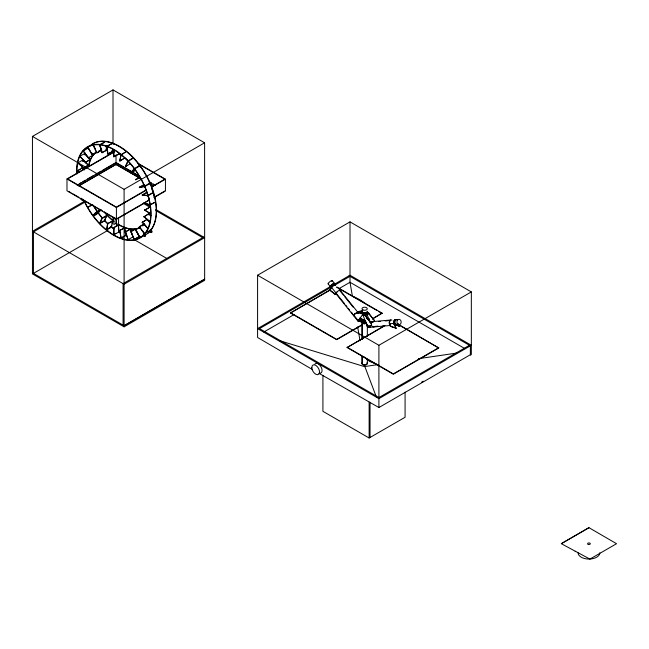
<?xml version="1.0" encoding="UTF-8"?>
<svg xmlns="http://www.w3.org/2000/svg" width="649" height="649" viewBox="0 0 649 649"><rect width="100%" height="100%" fill="white"/><g stroke="black" fill="none" stroke-linecap="round" stroke-linejoin="round"><path stroke-width="0.97" d="M84.451 169.576L81.855 168.075L77.036 170.857L78.772 172.228M81.855 168.075L84.451 169.949M364.073 323.024L364.186 322.91M364.389 321.158L364.154 320.809L364.073 321.296M83.68 168.059L88.564 164.951L82.61 160.133L77.791 162.915L83.68 168.059L88.564 164.951M107.62 223.451L106.736 229.892L111.555 227.109L112.756 220.928L107.62 223.451L106.736 229.892M119.749 160.871L120.941 154.689L125.76 151.915L121.258 154.949L119.749 160.871L123.756 158.559M107.231 229.17L111.239 226.858L111.579 225.089M111.92 223.321L112.269 221.552M143.997 216.515L149.895 221.666L143.94 216.847L148.816 213.74L151.047 215.549M143.94 216.847L148.816 213.74M360.414 320.622L360.511 319.47L364.47 321.636M364.568 321.815L364.535 322.18M85.392 162.453L90.325 159.403L84.711 153.48L79.9 156.263L85.392 162.453L90.325 159.403M99.605 223.264L101.934 218.129L106.744 215.346L104.716 220.798C101.066 223.199 95.281 225.771 103.621 220.952M125.452 166.136L127.78 161.001C134.035 157.204 134.7 157.561 128.072 161.317L125.752 166.452L125.452 166.136L127.058 165.211M99.905 223.581L102.226 218.437L107.044 215.663M104.813 219.63L106.744 215.346M142.293 222.128L147.785 228.318L142.172 222.396L147.104 219.346L150.227 222.639M147.104 219.346L142.172 222.396M361.104 319.259L361.031 319.3M149.124 230.939L144.305 233.721L139.267 226.899L144.256 223.913L147.623 228.464M331.923 286.72L332.004 287.142M329.952 289.989L331.396 287.937M335.038 294.338L336.004 292.967L331.558 287.434L329.635 290.176L335.038 294.338L336.328 292.78A2.263 0.479 -38.8 0 1 336.588 292.456M353.924 315.73A2.726 0.576 -38.8 0 1 353.794 315.098L355.076 313.54L360.446 312.631M354.119 314.911L355.076 313.54M362.183 310.895L358.605 311.504L357.761 312.234A2.726 0.576 -38.8 0 0 355.035 313.808L354.638 314.165M358.24 320.63L363.01 314.116M358.564 320.444L360.163 317.888M333.448 284.465C334.616 282.072 328.759 287.45 332.085 285.633M88.24 157.885L83.267 150.933L88.24 157.885L93.229 154.9L91.55 152.629M101.098 209.911C92.783 219.605 89.262 215.63 100.595 209.367M130.838 172.537L134.221 168.667L139.04 165.893L139.3 166.249L134.489 169.032L131.106 172.902L130.838 172.537L134.846 170.225M93.464 215.914L96.847 212.045L100.855 209.724M144.256 223.913L139.267 226.899M332.134 286.46L333.115 285.56M141.587 236.374L139.754 237.429L135.454 229.989L139.697 227.548M362.369 362.661L362.256 362.75A2.726 1.574 0 0 0 362.256 364.324L363.253 364.9A2.726 1.574 0 0 0 365.979 364.9L366.539 364.649A2.726 1.574 0 0 0 366.977 362.75M333.489 285.292L334.568 284.814M363.529 321.62L364.016 321.401L364.446 322.139M32.45 136.42L113.007 89.911L204.605 142.796L204.654 280.311L124.097 326.82L32.45 273.91L32.45 136.42L124.097 189.33L124.097 326.82M96.239 152.272L91.996 154.722L87.704 147.282L90.917 145.425M83.372 150.86L88.191 148.077L89.87 150.349M99.605 144.881L104.716 142.131L99.605 144.881L101.934 152.702L107.044 149.951L105.755 145.603M106.582 146.439L111.709 143.77L106.582 146.439L107.758 153.991L112.885 151.322L112.447 148.491M101.771 150.114L96.961 152.896L93.326 145.165L96.693 152.945L101.504 150.162M101.934 152.702L107.044 149.951M77.036 171.231L80.249 169.373M107.758 153.991L112.885 151.322M145.303 202.658L116.406 219.346L66.985 190.806L66.985 178.946L114.265 151.655M114.289 152.012L67.626 178.946L116.406 207.112L146.65 189.654M113.68 156.709L118.816 154.121L113.68 156.709L113.68 149.7L114.005 156.896M79.243 183.732L80.995 182.718M82.748 181.712L85.368 180.195M87.12 179.181L93.253 175.644M95.005 174.63L101.13 171.093M102.883 170.079L116.017 162.501L131.625 171.514M77.134 185.322L116.017 162.867L139.535 176.447M120.057 161.13L124.559 158.096M78.837 185.817L116.017 164.351L141.304 178.954M78.837 185.906L116.017 164.448L141.304 179.043M125.752 166.452L130.563 163.67M131.106 172.902L135.114 170.582M84.987 200.963L32.45 231.295L124.097 284.205L204.605 237.672L155.76 209.457M85.092 202.034L33.456 231.88L33.456 273.383L107.839 230.387M92.742 204.735L87.802 207.323L91.996 204.638L92.223 205.035M124.097 189.33L204.605 142.796M139.34 187.204L144.403 186.247L149.213 183.464L149.392 183.878L144.573 186.652L139.519 187.618L139.34 187.204L144.151 184.43M139.519 187.618L141.928 186.231M93.196 215.549L97.204 213.237M151.834 186.661L164.797 179.173L137.791 163.589M66.985 178.946L116.406 207.485L146.179 190.295M151.428 187.261L165.438 179.173L165.438 191.033L154.056 197.604M142.172 194.895L147.785 195.454C154.348 191.585 154.324 192.339 147.907 195.868L142.172 194.895L146.982 192.112M142.293 195.308L147.104 192.526M143.964 202.65L149.919 204.743L154.803 202.358L149.984 205.141L144.021 203.048L148.84 200.273M107.937 223.702L112.756 220.928M119.002 217.472L139.738 205.506M140.379 205.133L148.037 200.736M154.43 197.02L164.797 191.033M118.816 232.099L118.491 224.903L118.816 232.099L113.68 234.695L113.68 227.685L118.58 224.757L116.017 223.28L113.843 224.53L113.843 217.488M144.573 209.846L150.649 213.724L144.573 210.219L149.384 207.437M113.68 227.685L118.816 225.089M144.573 210.219L148.58 207.899M119.611 230.476L124.746 227.807L125.914 235.368L121.103 238.142L119.611 230.476L124.746 227.807M113.68 234.695L116.09 233.307M125.452 231.847L130.563 229.097L132.891 236.917L128.072 239.7L125.452 231.847L130.563 229.097M130.725 231.685L135.803 228.854L130.725 231.685L134.229 239.473L139.17 236.642L136.931 231.45M120.787 238.037L125.914 235.368M134.092 239.473L139.17 236.642M203.648 237.088L123.083 283.621L123.083 325.125M124.097 325.709L204.605 279.175L124.097 325.709L32.45 272.799M312.096 369.338L257.588 337.488L257.588 275.241L350.014 221.877L471.336 291.912L471.336 354.549L470.371 355.1L470.371 345.836L349.057 275.793M331.631 285.852L257.588 328.605L378.902 398.648L471.336 345.284L350.014 275.241L334.243 284.343M331.728 286.899L259.495 328.605L378.902 397.545L469.414 345.284M335.209 284.887L350.006 276.344L350.006 282.834M362.012 325.06L336.677 339.687L290.46 313.005L330.649 289.511M290.46 313.005L329.773 290.306M263.843 332.02L294.305 314.432M338.697 288.805L350.006 282.274L465.025 348.683M362.434 311.488L360.122 312.818L365.257 315.779L369.111 313.556L367.399 312.575M354.752 313.727L360.617 312.737L362.158 311.844M360.617 312.737L364.762 315.122L368.616 312.899L374.473 320.671L368.786 313.743M360.26 318.026L365.768 321.206L364.389 320.411M364.446 321.214L364.6 323.802L360.471 321.417L360.625 318.61L360.625 320.419M364.446 323.324L363.862 323.6L359.797 321.255L359.797 319.762L360.657 319.543M359.797 321.255L360.511 320.849M365.217 320.809L367.139 324.76M368.608 318.773L369.062 318.586L369.711 320.241M364.438 321.612L364.665 321.385M359.797 319.762L363.862 322.107L364.633 321.766M290.46 312.713L336.677 339.395L362.88 324.257M372.494 318.716L382.107 313.167L372.494 319.008M374.473 326.739A2.726 2.15 84.9 0 1 371.585 325.376L370.944 322.707L365.582 315.592M398.656 324.532L438.773 347.986L393.343 374.213L347.126 347.531L384.695 325.547M347.126 347.531L383.819 326.342M390.341 326.269L396.068 328.159L390.341 326.269L389.376 323.786L393.821 323.389L395.744 328.353M393.862 324.232L399.273 326.309L398.957 324.468M257.588 275.241L378.902 345.284L471.336 291.912M347.126 347.231L393.343 373.913L438.773 347.686M421.55 382.188L423.286 381.182M319.121 373.394L378.902 407.531L470.371 354.727M322.918 375.382L322.918 411.328L369.135 438.01L405.081 417.258L405.081 392.126M561.344 543.611L588.951 527.678L616.55 543.708L589.909 559.089L561.344 543.708L588.951 527.678M575.152 551.674L575.631 551.301M358.28 311.69L362.759 310.936M378.448 364.543L364.454 366.596L279.711 340.709M418.435 358.686L456.425 353.121M369.597 321.888L390.868 319.989M370.644 322.253L373.54 321.993M378.375 321.563L380.306 321.385M385.141 320.955L388.045 320.695M365.257 321.287L366.863 325.798L371.585 325.376M375.227 326.374L378.124 326.114M382.959 325.684L384.889 325.506M369.5 327.339L390.763 325.441M394.186 324.046L399.597 326.123M353.015 296.366L359.781 299.668L364.973 303.278M363.911 320.582A2.726 1.574 0 0 1 363.253 320.428L362.256 319.852A2.726 1.574 0 0 1 361.988 319.47M363.01 364.462L363.481 364.665A2.263 1.306 0 0 0 364.616 364.843M137.693 163.159L165.438 179.173M336.742 286.98L382.107 313.167M336.742 287.272L352.156 296.171M353.015 296.666L376.964 310.49M378.675 311.479L382.107 313.459M398.656 324.825L437.897 347.483M133.353 172.512L139.43 176.017M149.83 182.02L151.566 183.026M153.302 184.024L155.038 185.03M149.116 181.98L155.216 185.5M150.024 183.983L153.513 186.003M150.024 184.081L153.513 186.093M366.953 311.942L368.616 312.899M366.904 318.164L368.973 319.357M360.471 318.708L364.6 321.085L364.6 323.802M365.257 321.661L360.122 318.326M362.28 322.277L364.754 323.713M144.443 202.926L150.536 206.439M143.478 203.478L150.446 207.502M155.671 210.511L202.683 237.639M77.036 170.857L79.64 172.358M68.494 191.309L71.114 192.818M72.85 193.824L78.959 197.353M80.695 198.351L102.501 210.949M104.213 211.931L116.406 218.973L118.58 217.715L118.58 224.757M133.905 239.465L166.988 258.553M330.73 290.582L335.363 294.151M82.545 160.457L84.029 161.666M85.522 162.875L88.499 165.284M148.751 214.065L150.235 215.273M77.791 162.915L83.745 167.734M84.589 153.748L85.838 155.07M88.329 157.699L90.203 159.678M148.232 220.936L149.481 222.25M79.9 156.263L85.514 162.185M340.076 290.208L358.499 313.126M332.158 280.473L334.381 283.24M339.719 290.484L343.532 295.23M344.797 296.812L353.056 307.082M333.01 284.027L333.846 285.065M336.141 293.226L344.4 303.505M345.674 305.087L346.939 306.661M348.213 308.243L349.487 309.824M351.393 312.193L352.658 313.775M353.794 315.098L358.378 320.89A2.263 0.479 -38.8 0 0 360.73 319.673M328.143 283.881L330.365 286.639M335.784 293.502L358.013 321.166M364.762 315.122L370.628 322.894M139.446 226.696L144.484 233.518M364.592 322.018L364.235 321.612M93.221 145.198L95.127 148.499M142.407 230.387L144.313 233.697M87.931 147.153L92.223 154.592M135.682 229.86L139.981 237.299M144.403 186.247L144.573 186.652M99.532 144.922L101.025 148.386M130.993 231.636L134.359 239.416M376.371 397.018L364.113 364.608M398.316 323.835L399.273 326.309M396.068 328.159L394.146 323.202A2.263 1.785 84.9 0 1 394.251 320.947M370.944 322.707L371.39 323.835L371.471 323.291A2.726 2.15 84.9 0 1 373.646 321.555M366.904 314.035L370.027 322.082M362.686 314.303L367.139 325.774M147.785 195.454L147.907 195.868M106.233 148.183L106.744 149.927M130.271 229.065L131.041 231.677M99.905 144.914L102.226 152.734M125.752 231.88L128.072 239.7M350.006 282.274L352.391 296.163M357.656 326.918L360.033 340.798M124.43 227.694L125.306 233.364M106.898 146.544L108.067 154.105M119.927 230.59L121.103 238.142M378.902 345.284L378.902 407.531M376.217 364.024L369.451 361.323L364.251 357.12M370.044 402.299L370.044 437.483M369.135 402.064L369.135 438.01M367.342 327.153L367.342 336.247M367.342 359.489L367.342 363.537M365.898 313.556L365.898 312.445A1.817 1.047 0 0 1 365.087 312.721M363.862 322.107L363.862 323.6M362.353 322.099L362.353 339.281M362.353 356.463L362.353 363.537M361.891 322.099L361.891 339.281M361.891 356.463L361.891 363.537M350.014 221.877L350.014 275.241M116.406 207.485L116.406 226.014M116.017 154.965L116.017 164.887M116.017 218.251L116.017 223.28M114.005 227.864L114.005 234.881M113.007 89.911L113.007 143.405M113.007 150.471L113.007 152.491M113.007 217.277L113.007 221.333M599.838 552.786A10.895 6.287 0 0 1 588.951 559.073A10.895 6.287 0 0 1 578.056 552.786M82.918 199.657A1.347 0.779 60 0 1 81.879 199.657M81.441 199.146A1.347 0.779 60 0 1 81.117 198.205M82.65 199.032A1.347 0.779 60 0 1 81.936 200.054A1.347 0.779 60 0 1 80.8 198.391M150.527 229.957A1.347 0.779 60 0 1 152.012 231.652A1.347 0.779 60 0 1 150.641 231.92M150.268 231.328A1.347 0.779 60 0 1 150.114 230.703M150.024 230.225A1.347 0.779 60 0 1 151.298 230.801A1.347 0.779 60 0 1 151.55 232.399A1.347 0.779 60 0 1 150.317 232.107M149.951 231.515A1.347 0.779 60 0 1 149.789 230.89M144.354 234.046A0.909 0.527 60 0 1 145.06 235.676M150.162 231.352A0.909 0.527 60 0 1 150.56 230.541A0.909 0.527 60 0 1 151.379 231.644A0.909 0.527 60 0 1 150.698 232.066M143.737 234.711A1.347 0.779 60 0 1 144.662 233.786A1.347 0.779 60 0 1 145.53 235.782A1.347 0.779 60 0 1 144.013 235.344M113.307 228.635A52.65 30.398 60 0 1 110.906 226.728M107.912 224.075A52.65 30.398 60 0 1 104.384 220.538M102.331 218.259A52.65 30.398 60 0 1 98.015 212.84M96.312 210.438A52.65 30.398 60 0 1 93.651 206.301M90.99 144.905A52.65 30.398 60 0 1 143.989 172.009A52.65 30.398 60 0 1 146.139 234.5M144.751 235.295A52.65 30.398 60 0 1 142.918 236.098M92.969 143.64A52.65 30.398 60 0 1 144.305 171.815A52.65 30.398 60 0 1 148.069 233.121M140.257 227.41A43.572 25.157 60 0 1 119.294 224.805M113.672 220.968A43.572 25.157 60 0 1 105.17 212.694M88.816 166.477A43.572 25.157 60 0 1 96.717 151.988M105.665 149.457A43.572 25.157 60 0 1 107.507 149.554M150.065 205.149A43.572 25.157 60 0 1 150.106 207.023M149.635 212.937A43.572 25.157 60 0 1 149.278 214.754M144.086 224.668A43.572 25.157 60 0 1 142.642 225.925M139.941 227.596A43.572 25.157 60 0 1 118.978 224.992M114.151 221.771A43.572 25.157 60 0 1 104.205 212.109M88.491 166.655A43.572 25.157 60 0 1 96.393 152.174M98.875 150.852A43.572 25.157 60 0 1 101.625 150M111.863 150.698A43.572 25.157 60 0 1 113.616 151.29M118.978 153.837A43.572 25.157 60 0 1 121.387 155.338M124.6 157.683A43.572 25.157 60 0 1 128.348 160.936M148.735 197.393A43.572 25.157 60 0 1 149.108 199.413M149.749 205.327A43.572 25.157 60 0 1 149.789 207.209M149.319 213.123A43.572 25.157 60 0 1 148.954 214.941M77.012 173.9A52.196 30.13 60 0 1 123.626 156.936A52.196 30.13 60 0 1 144.265 234.07A52.196 30.13 60 0 1 84.143 200.541M314.911 364.105A5.443 3.148 60 0 1 321.296 367.318A5.443 3.148 60 0 1 319.243 373.126M140.468 236.471A52.196 30.13 60 0 1 138.456 236.861M120.722 232.991A52.196 30.13 60 0 1 118.978 232.034M114.159 228.886A52.196 30.13 60 0 1 110.979 226.404M108.01 223.775A52.196 30.13 60 0 1 104.505 220.271M102.477 218.015A52.196 30.13 60 0 1 93.367 205.319M82.074 168.107A52.196 30.13 60 0 1 82.115 166.12M82.585 161.333A52.196 30.13 60 0 1 82.918 159.532M84.297 154.827A52.196 30.13 60 0 1 85.092 152.969M111.125 143.242A52.196 30.13 60 0 1 113.721 144.2M138.602 164.659A52.196 30.13 60 0 1 140.33 166.988M151.647 188.47A52.196 30.13 60 0 1 152.629 191.35M153.74 195.195A52.196 30.13 60 0 1 154.43 198.034M150.941 229.178A52.196 30.13 60 0 1 148.978 231.555M76.687 173.737A52.65 30.398 60 0 1 123.708 156.628A52.65 30.398 60 0 1 144.532 234.435A52.65 30.398 60 0 1 83.883 200.614M367.147 311.26A2.653 1.533 0 0 1 364.357 313.232A2.653 1.533 0 0 1 362.28 310.985M364.616 312.753A1.817 1.047 0 0 1 363.335 312.445M366.369 312.55A1.817 1.047 0 0 1 364.616 313.865A1.817 1.047 0 0 1 362.864 312.55M336.498 293.47A2.726 0.576 -38.8 0 1 336.198 292.715A2.726 0.576 -38.8 0 1 339.054 290.395A2.726 0.576 -38.8 0 1 339.857 290.744M358.378 320.89A2.263 0.479 -38.8 0 1 360.528 318.659M359.733 320.557A2.726 0.576 -38.8 0 1 358.053 320.947A2.726 0.576 -38.8 0 1 360.601 318.481M336.433 293.307A2.263 0.479 -38.8 0 1 336.174 293.048M336.945 292.091A2.263 0.479 -38.8 0 1 337.366 291.709M339.427 290.411A2.263 0.479 -38.8 0 1 339.63 290.395M354.021 315.446A2.263 0.479 -38.8 0 1 353.965 315.179M331.331 287.978A2.726 0.576 -38.8 0 1 333.911 285.292A2.726 0.576 -38.8 0 1 335.411 285.211M335.241 285.138A2.263 0.479 -38.8 0 0 335.184 284.862A2.726 0.576 -38.8 0 0 333.075 285.349A2.726 0.576 -38.8 0 0 331.412 287.726M333.375 285.803A2.263 0.479 -38.8 0 1 333.837 285.463M334.284 285.187A2.263 0.479 -38.8 0 1 334.673 284.984M331.882 285.998A2.653 0.56 -38.8 0 1 330.528 285.982A2.653 0.56 -38.8 0 1 333.813 283.353A2.653 0.56 -38.8 0 1 333.464 284.733M328.702 283.767A2.653 0.56 -38.8 0 1 328.629 282.826A2.653 0.56 -38.8 0 1 331.59 280.587A2.653 0.56 -38.8 0 1 331.663 281.528M370.498 326.763A2.726 2.15 84.9 0 1 368.121 327.047A2.726 2.15 84.9 0 1 366.92 324.378M390.617 325.214A2.726 2.15 84.9 0 1 389.262 321.701A2.726 2.15 84.9 0 1 391.98 320.127M369.865 326.723A2.263 1.785 84.9 0 1 368.502 326.772M368.08 326.488A2.263 1.785 84.9 0 1 367.464 325.579M390.317 324.508A2.263 1.785 84.9 0 1 389.96 324.102M389.7 323.6A2.263 1.785 84.9 0 1 389.806 321.344M390.114 320.914A2.263 1.785 84.9 0 1 390.503 320.606M397.18 324.386A2.726 2.15 84.9 0 1 393.716 323.056A2.726 2.15 84.9 0 1 395.874 319.568M394.949 320.208A2.263 1.785 84.9 0 1 395.387 320.038M397.456 324.362A2.726 2.15 84.9 0 1 393.919 322.683A2.726 2.15 84.9 0 1 396.709 319.706M398.299 324.167A2.653 2.093 84.9 0 1 394.827 322.683A2.653 2.093 84.9 0 1 397.456 319.673M396.312 324.038A1.817 1.428 84.9 0 1 394.616 322.537A1.817 1.428 84.9 0 1 395.736 320.46M366.807 363.878A2.263 1.306 0 0 1 366.214 364.462L365.744 364.665A2.263 1.306 0 0 1 365.2 364.803M362.426 363.878A2.263 1.306 0 0 1 362.426 363.197M366.977 318.278A2.726 1.574 0 0 1 367.342 319.065M370.214 326.796A2.726 2.15 84.9 0 1 366.863 325.798M139.754 177.072L135.454 179.546L135.682 179.943L139.981 177.461L139.754 177.072M362.807 309.857A2.653 1.533 0 0 0 367.196 309.086A2.653 1.533 0 0 0 363.846 307.277A2.653 1.533 0 0 0 362.807 309.857M588.27 544.389A1.363 0.787 0 0 0 590.314 543.708A1.363 0.787 0 0 0 588.27 543.026A1.363 0.787 0 0 0 588.27 544.389M143.372 234.589A1.347 0.779 60 0 0 144.849 236.277A1.347 0.779 60 0 0 144.743 234.321A1.347 0.779 60 0 0 143.372 234.589M311.828 367.512A5.443 3.148 60 0 0 317.604 374.7A5.443 3.148 60 0 0 317.604 367.001A5.443 3.148 60 0 0 311.828 367.512M397.293 320.501A2.653 2.093 84.9 0 0 399.03 324.614A2.653 2.093 84.9 0 0 400.92 320.817A2.653 2.093 84.9 0 0 397.293 320.501"/></g></svg>
